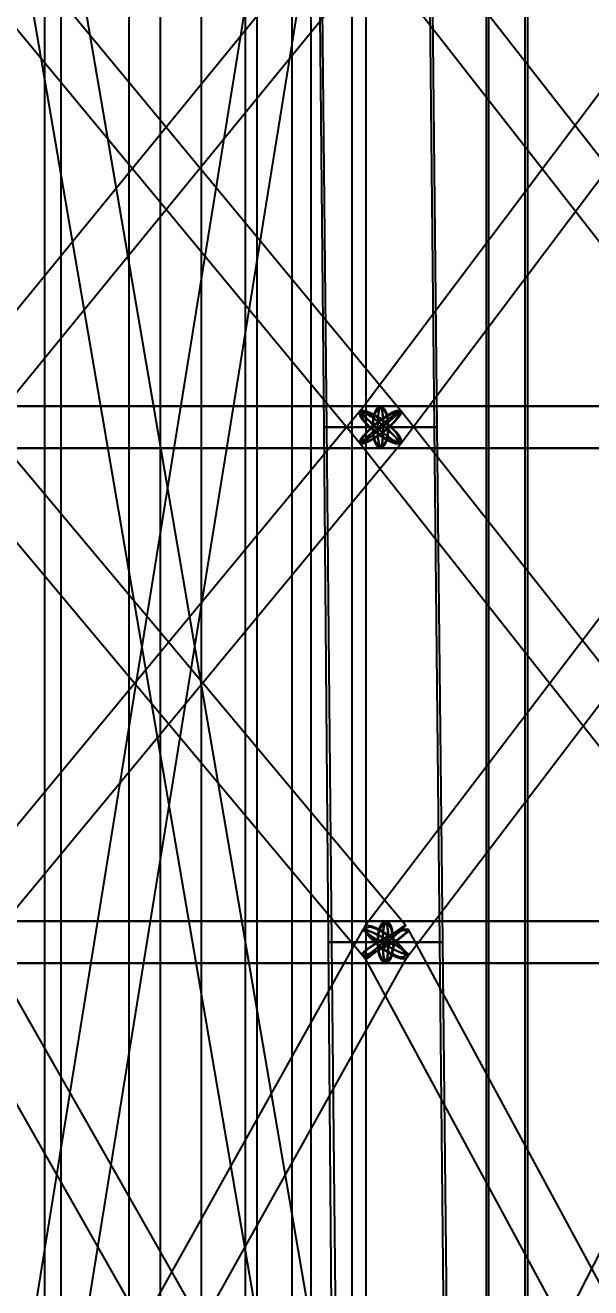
# Model space of a CAD drawing. Header units: millimetres. Extents: x -123812 to 252100, y -3000 to 639000.
# Drawn here: x 691 to 6183, y 306643 to 318903 of the extents above; entities that cross this region are included whole.
import ezdxf

# ---------------------------------------------------------------- set-up
doc = ezdxf.new("R2010")
doc.units = ezdxf.units.MM
for name, color, linetype, lineweight in [('D-STR-CORE', 7, 'Continuous', 25), ('D-STR-DIM', 7, 'Continuous', 13), ('D-STR-STRC', 7, 'Continuous', 25)]:
    doc.layers.add(name, color=color, linetype=linetype, lineweight=lineweight)
doc.styles.add('OpenSansCondensed-Light', font='OpenSansCondensed-Light.ttf')
doc.styles.add('TOWER_UNICODE', font='Arial Unicode.ttf')
doc.dimstyles.new('EZDXF', dxfattribs={"dimtxt": 0.25, "dimasz": 0.175, "dimexe": 0.375, "dimexo": 0.125, "dimgap": 0.1, "dimtad": 1, "dimlfac": 100, "dimzin": 12, "dimdsep": 46, "dimtxsty": 'OpenSansCondensed-Light', "dimblk": 'ARCHTICK', "dimcen": 2.5, "dimazin": 3, "dimtfac": 0.5, "dimtmove": 2, "dimatfit": 3})

# ---------------------------------------------------------------- blocks, each defined once
blk = doc.blocks.new('_ARCHTICK')
at = {"color": 0, "linetype": 'BYBLOCK', "const_width": 0.15}
blk.add_lwpolyline([(-0.5, -0.5), (0.5, 0.5)], dxfattribs=at)

msp = doc.modelspace()

# ---------------------------------------------------------------- linework, layer by layer
at = {"layer": 'D-STR-CORE'}
for points in [[(0, 100000), (0, 375000), (1035.3, 375000), (1035.3, 100000)], [(0, 100000), (0, 375000), (1035.3, 375000), (1035.3, 100000)], [(880, 100000), (880, 375000), (2000, 375000), (2000, 100000)], [(880, 100000), (880, 375000), (2000, 375000), (2000, 100000)], [(1700, 100000), (1700, 375000), (2828.4, 375000), (2828.4, 100000)], [(1700, 100000), (1700, 375000), (2828.4, 375000), (2828.4, 100000)], [(2404.2, 100000), (2404.2, 375000), (3464.1, 375000), (3464.1, 100000)], [(2404.2, 100000), (2404.2, 375000), (3464.1, 375000), (3464.1, 100000)], [(2944.5, 100000), (2944.5, 375000), (3863.7, 375000), (3863.7, 100000)], [(2944.5, 100000), (2944.5, 375000), (3863.7, 375000), (3863.7, 100000)], [(3284.1, 100000), (3284.1, 375000), (4000, 375000), (4000, 100000)], [(3284.1, 100000), (3284.1, 375000), (4000, 375000), (4000, 100000)]]:
    msp.add_lwpolyline(points, close=True, dxfattribs=at)
at = {"layer": 'D-STR-STRC'}
for points in [[(250.7, 299959.5), (4291.2, 324959.5), (4282.7, 324961.1), (4257.6, 324965.5), (4217.8, 324972.1), (4165.8, 324980.7), (4105.4, 324990.6), (4040.5, 325001.1), (3975.6, 325011.6), (3915.1, 325021.2), (3863.1, 325029.4), (3823.3, 325035.7), (3798.3, 325039.4), (3789.7, 325040.5), (-250.7, 300040.5)], [(4535.1, 300042.9), (250.4, 325042.9), (241.8, 325042.5), (216.8, 325039.3), (177, 325033.3), (125.2, 325025.1), (64.8, 325015.2), (0, 325004.2), (-64.8, 324993), (-125.2, 324982.2), (-177, 324972.7), (-216.8, 324965), (-241.8, 324959.7), (-250.4, 324957.1), (4034.4, 299957.1)], [(5572.6, 300000), (5572.6, 325000), (5565.6, 325012.7), (5545.3, 325024.5), (5513, 325034.6), (5471, 325042.4), (5421.9, 325047.2), (5369.4, 325048.9), (5316.8, 325047.2), (5267.8, 325042.4), (5225.7, 325034.6), (5193.4, 325024.5), (5173.1, 325012.7), (5166.2, 325000), (5166.2, 300000)], [(3893.5, 320156.8), (-197.3, 315156.8), (-188.9, 315140.6), (-167.6, 315114.8), (-134.9, 315081.2), (-93, 315042), (-44.8, 315000), (6.5, 314958), (57.3, 314918.8), (104.3, 314885.2), (144.1, 314859.4), (174.1, 314843.2), (192.3, 314837.6), (197.3, 314843.2), (4288.1, 319843.2)], [(-194.6, 319837.6), (3946.5, 314837.6), (3958.6, 314843.2), (3983.3, 314859.4), (4018.6, 314885.2), (4062.4, 314918.8), (4111.4, 314958), (4162.5, 315000), (4212.2, 315042), (4257, 315081.2), (4293.9, 315114.8), (4320.4, 315140.6), (4334.7, 315156.8), (4335.7, 315162.4), (194.6, 320162.4)], [(8199.8, 315156.8), (4290.6, 320156.8), (4274.5, 320162.4), (4245.9, 320156.8), (4206.8, 320140.6), (4159.7, 320114.8), (4108, 320081.2), (4055.1, 320042), (4004.6, 320000), (3959.9, 319958), (3924.2, 319918.8), (3899.9, 319885.2), (3888.6, 319859.4), (3891, 319843.2), (7800.2, 314843.2)], [(7704.1, 320156.8), (3942.4, 315156.8), (3934, 315140.6), (3939.7, 315114.8), (3959.2, 315081.2), (3991, 315042), (4033.1, 315000), (4082.6, 314958), (4136, 314918.8), (4189.8, 314885.2), (4240.2, 314859.4), (4283.9, 314843.2), (4317.9, 314837.6), (4339.8, 314843.2), (8101.5, 319843.2)], [(0, 314796.8), (4141.1, 314796.8), (4148, 314803.7), (4154.4, 314824), (4159.9, 314856.3), (4164.1, 314898.4), (4166.7, 314947.4), (4167.6, 315000), (4166.7, 315052.6), (4164.1, 315101.6), (4159.9, 315143.7), (4154.4, 315176), (4148, 315196.3), (4141.1, 315203.2), (0, 315203.2)], [(0, 314796.8), (4141.1, 314796.8), (4148, 314803.7), (4154.4, 314824), (4159.9, 314856.3), (4164.1, 314898.4), (4166.7, 314947.4), (4167.6, 315000), (4166.7, 315052.6), (4164.1, 315101.6), (4159.9, 315143.7), (4154.4, 315176), (4148, 315196.3), (4141.1, 315203.2), (0, 315203.2)], [(8000, 315203.2), (4141.1, 315203.2), (4121, 315196.3), (4102.2, 315176), (4086.1, 315143.7), (4073.8, 315101.6), (4066, 315052.6), (4063.3, 315000), (4066, 314947.4), (4073.8, 314898.4), (4086.1, 314856.3), (4102.2, 314824), (4121, 314803.7), (4141.1, 314796.8), (8000, 314796.8)], [(8000, 315203.2), (4141.1, 315203.2), (4121, 315196.3), (4102.2, 315176), (4086.1, 315143.7), (4073.8, 315101.6), (4066, 315052.6), (4063.3, 315000), (4066, 314947.4), (4073.8, 314898.4), (4086.1, 314856.3), (4102.2, 314824), (4121, 314803.7), (4141.1, 314796.8), (8000, 314796.8)], [(196.4, 309842.1), (4337.5, 314842.1), (4329.1, 314858.4), (4307.9, 314884.4), (4275.4, 314918.2), (4233.6, 314957.7), (4185.6, 315000), (4134.6, 315042.3), (4084, 315081.8), (4037.3, 315115.6), (3997.6, 315141.6), (3967.8, 315157.9), (3949.7, 315163.5), (3944.7, 315157.9), (-196.4, 310157.9)], [(-193.7, 314836.5), (3997, 309836.5), (4009.1, 309842.1), (4033.7, 309858.4), (4068.9, 309884.4), (4112.4, 309918.2), (4161.3, 309957.7), (4212.2, 310000), (4261.6, 310042.3), (4306.1, 310081.8), (4342.8, 310115.6), (4369.1, 310141.6), (4383.3, 310157.9), (4384.3, 310163.5), (193.7, 315163.5)], [(8294.7, 310157.9), (4340, 315157.9), (4323.9, 315163.5), (4295.3, 315157.9), (4256.2, 315141.6), (4209.3, 315115.6), (4157.7, 315081.7), (4105, 315042.3), (4054.7, 315000), (4010.4, 314957.7), (3974.9, 314918.3), (3950.8, 314884.4), (3939.6, 314858.4), (3942.2, 314842.1), (7896.9, 309842.1)], [(7802.1, 315157.9), (3993.8, 310157.9), (3985.4, 310141.6), (3991.1, 310115.6), (4010.4, 310081.7), (4042.1, 310042.3), (4084, 310000), (4133.2, 309957.7), (4186.4, 309918.3), (4240, 309884.4), (4290.3, 309858.4), (4333.9, 309842.1), (4367.7, 309836.5), (4389.6, 309842.1), (8197.9, 314842.1)], [(0, 309796.8), (4191.7, 309796.8), (4198.6, 309803.7), (4205, 309824), (4210.5, 309856.3), (4214.7, 309898.4), (4217.3, 309947.4), (4218.2, 310000), (4217.3, 310052.6), (4214.7, 310101.6), (4210.5, 310143.7), (4205, 310176), (4198.6, 310196.3), (4191.7, 310203.2), (0, 310203.2)], [(0, 309796.8), (4190.7, 309796.8), (4197.5, 309803.7), (4204, 309824), (4209.5, 309856.3), (4213.7, 309898.4), (4216.4, 309947.4), (4217.3, 310000), (4216.4, 310052.6), (4213.7, 310101.6), (4209.5, 310143.7), (4204, 310176), (4197.5, 310196.3), (4190.7, 310203.2), (0, 310203.2)], [(8095.8, 310203.2), (4190.7, 310203.2), (4170.5, 310196.3), (4151.7, 310176), (4135.6, 310143.7), (4123.3, 310101.6), (4115.5, 310052.6), (4112.8, 310000), (4115.5, 309947.4), (4123.3, 309898.4), (4135.6, 309856.3), (4151.7, 309824), (4170.5, 309803.7), (4190.7, 309796.8), (8095.8, 309796.8)], [(8097.9, 310203.2), (4191.7, 310203.2), (4171.6, 310196.3), (4152.9, 310176), (4136.8, 310143.7), (4124.4, 310101.6), (4116.7, 310052.6), (4114, 310000), (4116.7, 309947.4), (4124.4, 309898.4), (4136.8, 309856.3), (4152.9, 309824), (4171.6, 309803.7), (4191.7, 309796.8), (8097.9, 309796.8)], [(222, 302378.4), (4412.6, 309878.4), (4403.4, 309891), (4379.6, 309911), (4342.9, 309937.1), (4295.9, 309967.4), (4241.7, 310000), (4184, 310032.6), (4126.8, 310062.9), (4073.9, 310089), (4029, 310109), (3995.1, 310121.6), (3974.5, 310125.8), (3968.7, 310121.6), (-222, 302621.6)], [(4488.9, 302625.8), (220.2, 310125.8), (208.4, 310121.6), (182.4, 310109), (143.9, 310089), (95.7, 310062.9), (40.9, 310032.6), (-16.6, 310000), (-73, 309967.4), (-124.5, 309937.1), (-167.4, 309911), (-199, 309891), (-217, 309878.4), (-220.2, 309874.2), (4048.6, 302374.2)], [(8470.5, 302621.6), (4414.6, 310121.6), (4400.7, 310125.9), (4372.5, 310121.6), (4332, 310109.1), (4282, 310089), (4225.8, 310063), (4167.3, 310032.6), (4110.4, 310000), (4059.1, 309967.4), (4016.8, 309937), (3986.4, 309911), (3970.1, 309890.9), (3968.8, 309878.4), (8024.7, 302378.4)], [(4489.7, 302390.9), (8323.4, 309890.9), (8315.4, 309911), (8292.5, 309937), (8256.2, 309967.4), (8208.9, 310000), (8153.9, 310032.6), (8095, 310063), (8036.1, 310089), (7981.3, 310109.1), (7934.3, 310121.6), (7898.3, 310125.9), (7875.8, 310121.6), (7868.2, 310109.1), (4034.5, 302609.1)]]:
    msp.add_lwpolyline(points, dxfattribs=at)
for points in [[(5191.6, 300000), (5547.2, 300000), (5547.2, 325000), (5191.6, 325000)], [(5191.6, 300000), (5547.2, 300000), (5547.2, 325000), (5191.6, 325000)], [(3541.9, 320000), (3591.1, 315000), (4691.1, 315000), (4639.6, 320000)], [(3566.1, 320000), (3616, 315000), (4666.2, 315000), (4615.4, 320000)], [(-51.8, 314800), (7248.2, 314800), (7248.2, 315200), (-51.8, 315200)], [(-51.8, 314800), (7248.2, 314800), (7248.2, 315200), (-51.8, 315200)], [(4218.9, 315000), (4216.2, 314947.4), (4208.4, 314898.4), (4196.1, 314856.3), (4180, 314824), (4161.2, 314803.7), (4141.1, 314796.8), (4121, 314803.7), (4102.2, 314824), (4086.1, 314856.3), (4073.8, 314898.4), (4066, 314947.4), (4063.3, 315000), (4066, 315052.6), (4073.8, 315101.6), (4086.1, 315143.7), (4102.2, 315176), (4121, 315196.3), (4141.1, 315203.2), (4161.2, 315196.3), (4180, 315176), (4196.1, 315143.7), (4208.4, 315101.6), (4216.2, 315052.6)], [(4218.9, 315000), (4216.2, 314947.4), (4208.4, 314898.4), (4196.1, 314856.3), (4180, 314824), (4161.2, 314803.7), (4141.1, 314796.8), (4121, 314803.7), (4102.2, 314824), (4086.1, 314856.3), (4073.8, 314898.4), (4066, 314947.4), (4063.3, 315000), (4066, 315052.6), (4073.8, 315101.6), (4086.1, 315143.7), (4102.2, 315176), (4121, 315196.3), (4141.1, 315203.2), (4161.2, 315196.3), (4180, 315176), (4196.1, 315143.7), (4208.4, 315101.6), (4216.2, 315052.6)], [(4167.6, 315000), (4166.7, 314947.4), (4164.1, 314898.4), (4159.9, 314856.3), (4154.4, 314824), (4148, 314803.7), (4141.1, 314796.8), (4134.2, 314803.7), (4127.8, 314824), (4122.4, 314856.3), (4118.1, 314898.4), (4115.5, 314947.4), (4114.6, 315000), (4115.5, 315052.6), (4118.1, 315101.6), (4122.4, 315143.7), (4127.8, 315176), (4134.2, 315196.3), (4141.1, 315203.2), (4148, 315196.3), (4154.4, 315176), (4159.9, 315143.7), (4164.1, 315101.6), (4166.7, 315052.6)], [(4167.6, 315000), (4166.7, 314947.4), (4164.1, 314898.4), (4159.9, 314856.3), (4154.4, 314824), (4148, 314803.7), (4141.1, 314796.8), (4134.2, 314803.7), (4127.8, 314824), (4122.4, 314856.3), (4118.1, 314898.4), (4115.5, 314947.4), (4114.6, 315000), (4115.5, 315052.6), (4118.1, 315101.6), (4122.4, 315143.7), (4127.8, 315176), (4134.2, 315196.3), (4141.1, 315203.2), (4148, 315196.3), (4154.4, 315176), (4159.9, 315143.7), (4164.1, 315101.6), (4166.7, 315052.6)], [(4033.1, 315000), (4082.6, 314958), (4136, 314918.8), (4189.8, 314885.2), (4240.2, 314859.4), (4283.9, 314843.2), (4317.9, 314837.6), (4339.8, 314843.2), (4348.2, 314859.4), (4342.5, 314885.2), (4323, 314918.8), (4291.2, 314958), (4249.1, 315000), (4199.6, 315042), (4146.2, 315081.2), (4092.4, 315114.8), (4042, 315140.6), (3998.3, 315156.8), (3964.3, 315162.4), (3942.4, 315156.8), (3934, 315140.6), (3939.7, 315114.8), (3959.2, 315081.2), (3991, 315042)], [(4227.5, 315000), (4177.2, 314957.7), (4124.5, 314918.3), (4072.9, 314884.4), (4026, 314858.4), (3986.9, 314842.1), (3958.3, 314836.5), (3942.2, 314842.1), (3939.6, 314858.4), (3950.8, 314884.4), (3974.9, 314918.3), (4010.4, 314957.7), (4054.7, 315000), (4105, 315042.3), (4157.7, 315081.7), (4209.3, 315115.6), (4256.2, 315141.6), (4295.3, 315157.9), (4323.9, 315163.5), (4340, 315157.9), (4342.6, 315141.6), (4331.4, 315115.6), (4307.3, 315081.7), (4271.8, 315042.3)], [(4185.6, 315000), (4233.6, 314957.7), (4275.4, 314918.2), (4307.9, 314884.4), (4329.1, 314858.4), (4337.5, 314842.1), (4332.5, 314836.5), (4314.4, 314842.1), (4284.6, 314858.4), (4244.9, 314884.4), (4198.2, 314918.2), (4147.6, 314957.7), (4096.6, 315000), (4048.6, 315042.3), (4006.9, 315081.8), (3974.3, 315115.6), (3953.1, 315141.6), (3944.7, 315157.9), (3949.7, 315163.5), (3967.8, 315157.9), (3997.6, 315141.6), (4037.3, 315115.6), (4084, 315081.8), (4134.6, 315042.3)], [(4119.7, 315000), (4070, 314958), (4025.2, 314918.8), (3988.3, 314885.2), (3961.8, 314859.4), (3947.6, 314843.2), (3946.5, 314837.6), (3958.6, 314843.2), (3983.3, 314859.4), (4018.6, 314885.2), (4062.4, 314918.8), (4111.4, 314958), (4162.5, 315000), (4212.2, 315042), (4257, 315081.2), (4293.9, 315114.8), (4320.4, 315140.6), (4334.7, 315156.8), (4335.7, 315162.4), (4323.6, 315156.8), (4298.9, 315140.6), (4263.6, 315114.8), (4219.9, 315081.2), (4170.8, 315042)], [(4043.8, 315000), (4088.3, 314962.1), (4136.5, 314926.8), (4185, 314896.5), (4230.5, 314873.2), (4269.9, 314858.6), (4300.5, 314853.6), (4320.3, 314858.6), (4327.8, 314873.2), (4322.7, 314896.5), (4305.1, 314926.8), (4276.4, 314962.1), (4238.5, 315000), (4193.9, 315037.9), (4145.7, 315073.2), (4097.2, 315103.5), (4051.7, 315126.8), (4012.3, 315141.4), (3981.7, 315146.4), (3961.9, 315141.4), (3954.4, 315126.8), (3959.6, 315103.5), (3977.1, 315073.2), (4005.8, 315037.9)], [(4219, 315000), (4173.7, 314961.9), (4126.1, 314926.3), (4079.6, 314895.8), (4037.3, 314872.3), (4002.1, 314857.6), (3976.3, 314852.6), (3961.8, 314857.6), (3959.4, 314872.3), (3969.5, 314895.8), (3991.3, 314926.3), (4023.2, 314961.9), (4063.2, 315000), (4108.5, 315038.1), (4156.1, 315073.7), (4202.6, 315104.2), (4244.9, 315127.7), (4280.1, 315142.4), (4305.9, 315147.4), (4320.5, 315142.4), (4322.8, 315127.7), (4312.7, 315104.2), (4290.9, 315073.7), (4259, 315038.1)], [(4181.3, 315000), (4224.5, 314961.8), (4262.1, 314926.3), (4291.5, 314895.8), (4310.6, 314872.3), (4318.1, 314857.6), (4313.6, 314852.6), (4297.4, 314857.6), (4270.4, 314872.3), (4234.7, 314895.8), (4192.6, 314926.3), (4147, 314961.8), (4101, 315000), (4057.7, 315038.2), (4020.1, 315073.7), (3990.7, 315104.2), (3971.6, 315127.7), (3964.1, 315142.4), (3968.6, 315147.4), (3984.9, 315142.4), (4011.8, 315127.7), (4047.5, 315104.2), (4089.6, 315073.7), (4135.2, 315038.2)], [(4121.8, 315000), (4077, 314962.1), (4036.6, 314926.8), (4003.4, 314896.5), (3979.5, 314873.2), (3966.6, 314858.6), (3965.6, 314853.6), (3976.6, 314858.6), (3998.8, 314873.2), (4030.7, 314896.5), (4070.1, 314926.8), (4114.4, 314962.1), (4160.4, 315000), (4205.2, 315037.9), (4245.6, 315073.2), (4278.9, 315103.5), (4302.7, 315126.8), (4315.6, 315141.4), (4316.6, 315146.4), (4305.6, 315141.4), (4283.4, 315126.8), (4251.5, 315103.5), (4212.1, 315073.2), (4167.9, 315037.9)], [(4212.7, 315000), (4210.3, 314951.5), (4203.1, 314906.4), (4191.8, 314867.6), (4176.9, 314837.9), (4159.6, 314819.2), (4141.1, 314812.8), (4122.6, 314819.2), (4105.3, 314837.9), (4090.4, 314867.6), (4079.1, 314906.4), (4071.9, 314951.5), (4069.5, 315000), (4071.9, 315048.5), (4079.1, 315093.6), (4090.4, 315132.4), (4105.3, 315162.1), (4122.6, 315180.8), (4141.1, 315187.2), (4159.6, 315180.8), (4176.9, 315162.1), (4191.8, 315132.4), (4203.1, 315093.6), (4210.3, 315048.5)], [(4212.7, 315000), (4210.3, 314951.5), (4203.1, 314906.4), (4191.8, 314867.6), (4176.9, 314837.9), (4159.6, 314819.2), (4141.1, 314812.8), (4122.6, 314819.2), (4105.3, 314837.9), (4090.4, 314867.6), (4079.1, 314906.4), (4071.9, 314951.5), (4069.5, 315000), (4071.9, 315048.5), (4079.1, 315093.6), (4090.4, 315132.4), (4105.3, 315162.1), (4122.6, 315180.8), (4141.1, 315187.2), (4159.6, 315180.8), (4176.9, 315162.1), (4191.8, 315132.4), (4203.1, 315093.6), (4210.3, 315048.5)], [(4165.5, 315000), (4164.7, 314951.5), (4162.3, 314906.4), (4158.4, 314867.6), (4153.3, 314837.9), (4147.4, 314819.2), (4141.1, 314812.8), (4134.8, 314819.2), (4128.9, 314837.9), (4123.8, 314867.6), (4119.9, 314906.4), (4117.5, 314951.5), (4116.7, 315000), (4117.5, 315048.5), (4119.9, 315093.6), (4123.8, 315132.4), (4128.9, 315162.1), (4134.8, 315180.8), (4141.1, 315187.2), (4147.4, 315180.8), (4153.3, 315162.1), (4158.4, 315132.4), (4162.3, 315093.6), (4164.7, 315048.5)], [(4165.5, 315000), (4164.7, 314951.5), (4162.3, 314906.4), (4158.4, 314867.6), (4153.3, 314837.9), (4147.4, 314819.2), (4141.1, 314812.8), (4134.8, 314819.2), (4128.9, 314837.9), (4123.8, 314867.6), (4119.9, 314906.4), (4117.5, 314951.5), (4116.7, 315000), (4117.5, 315048.5), (4119.9, 315093.6), (4123.8, 315132.4), (4128.9, 315162.1), (4134.8, 315180.8), (4141.1, 315187.2), (4147.4, 315180.8), (4153.3, 315162.1), (4158.4, 315132.4), (4162.3, 315093.6), (4164.7, 315048.5)], [(3591.1, 315000), (3634.1, 310000), (4747.3, 310000), (4691.1, 315000)], [(4691.1, 315000), (4672.4, 315000), (4617.4, 315000), (4530, 315000), (4416.1, 315000), (4283.5, 315000), (4141.1, 315000), (3998.8, 315000), (3866.1, 315000), (3752.2, 315000), (3664.8, 315000), (3609.8, 315000), (3591.1, 315000), (3609.8, 315000), (3664.8, 315000), (3752.2, 315000), (3866.1, 315000), (3998.8, 315000), (4141.1, 315000), (4283.5, 315000), (4416.1, 315000), (4530, 315000), (4617.4, 315000), (4672.4, 315000)], [(3616, 315000), (3666.2, 310000), (4717.3, 310000), (4666.2, 315000)], [(4666.2, 315000), (4648.3, 315000), (4595.9, 315000), (4512.4, 315000), (4403.7, 315000), (4277, 315000), (4141.1, 315000), (4005.2, 315000), (3878.6, 315000), (3769.8, 315000), (3686.4, 315000), (3633.9, 315000), (3616, 315000), (3633.9, 315000), (3686.4, 315000), (3769.8, 315000), (3878.6, 315000), (4005.2, 315000), (4141.1, 315000), (4277, 315000), (4403.7, 315000), (4512.4, 315000), (4595.9, 315000), (4648.3, 315000)], [(-51.8, 309800), (7338.6, 309800), (7338.6, 310200), (-51.8, 310200)], [(-51.7, 309800), (7340.4, 309800), (7340.4, 310200), (-51.7, 310200)], [(4268.5, 310000), (4265.8, 309947.4), (4258.1, 309898.4), (4245.7, 309856.3), (4229.6, 309824), (4210.8, 309803.7), (4190.7, 309796.8), (4170.5, 309803.7), (4151.7, 309824), (4135.6, 309856.3), (4123.3, 309898.4), (4115.5, 309947.4), (4112.8, 310000), (4115.5, 310052.6), (4123.3, 310101.6), (4135.6, 310143.7), (4151.7, 310176), (4170.5, 310196.3), (4190.7, 310203.2), (4210.8, 310196.3), (4229.6, 310176), (4245.7, 310143.7), (4258.1, 310101.6), (4265.8, 310052.6)], [(4269.5, 310000), (4266.8, 309947.4), (4259, 309898.4), (4246.7, 309856.3), (4230.6, 309824), (4211.8, 309803.7), (4191.7, 309796.8), (4171.6, 309803.7), (4152.9, 309824), (4136.8, 309856.3), (4124.4, 309898.4), (4116.7, 309947.4), (4114, 310000), (4116.7, 310052.6), (4124.4, 310101.6), (4136.8, 310143.7), (4152.9, 310176), (4171.6, 310196.3), (4191.7, 310203.2), (4211.8, 310196.3), (4230.6, 310176), (4246.7, 310143.7), (4259, 310101.6), (4266.8, 310052.6)], [(4262.4, 310000), (4259.9, 309951.5), (4252.7, 309906.4), (4241.4, 309867.6), (4226.5, 309837.9), (4209.2, 309819.2), (4190.7, 309812.8), (4172.1, 309819.2), (4154.8, 309837.9), (4140, 309867.6), (4128.6, 309906.4), (4121.4, 309951.5), (4119, 310000), (4121.4, 310048.5), (4128.6, 310093.6), (4140, 310132.4), (4154.8, 310162.1), (4172.1, 310180.8), (4190.7, 310187.2), (4209.2, 310180.8), (4226.5, 310162.1), (4241.4, 310132.4), (4252.7, 310093.6), (4259.9, 310048.5)], [(4263.3, 310000), (4260.9, 309951.5), (4253.7, 309906.4), (4242.4, 309867.6), (4227.5, 309837.9), (4210.3, 309819.2), (4191.7, 309812.8), (4173.2, 309819.2), (4155.9, 309837.9), (4141.1, 309867.6), (4129.7, 309906.4), (4122.6, 309951.5), (4120.1, 310000), (4122.6, 310048.5), (4129.7, 310093.6), (4141.1, 310132.4), (4155.9, 310162.1), (4173.2, 310180.8), (4191.7, 310187.2), (4210.3, 310180.8), (4227.5, 310162.1), (4242.4, 310132.4), (4253.7, 310093.6), (4260.9, 310048.5)], [(4217.3, 310000), (4216.4, 309947.4), (4213.7, 309898.4), (4209.5, 309856.3), (4204, 309824), (4197.5, 309803.7), (4190.7, 309796.8), (4183.8, 309803.7), (4177.4, 309824), (4171.8, 309856.3), (4167.6, 309898.4), (4165, 309947.4), (4164.1, 310000), (4165, 310052.6), (4167.6, 310101.6), (4171.8, 310143.7), (4177.4, 310176), (4183.8, 310196.3), (4190.7, 310203.2), (4197.5, 310196.3), (4204, 310176), (4209.5, 310143.7), (4213.7, 310101.6), (4216.4, 310052.6)], [(4218.2, 310000), (4217.3, 309947.4), (4214.7, 309898.4), (4210.5, 309856.3), (4205, 309824), (4198.6, 309803.7), (4191.7, 309796.8), (4184.9, 309803.7), (4178.5, 309824), (4173, 309856.3), (4168.8, 309898.4), (4166.1, 309947.4), (4165.2, 310000), (4166.1, 310052.6), (4168.8, 310101.6), (4173, 310143.7), (4178.5, 310176), (4184.9, 310196.3), (4191.7, 310203.2), (4198.6, 310196.3), (4205, 310176), (4210.5, 310143.7), (4214.7, 310101.6), (4217.3, 310052.6)], [(4215.2, 310000), (4214.3, 309951.5), (4211.9, 309906.4), (4208, 309867.6), (4202.9, 309837.9), (4197, 309819.2), (4190.7, 309812.8), (4184.3, 309819.2), (4178.4, 309837.9), (4173.3, 309867.6), (4169.4, 309906.4), (4167, 309951.5), (4166.1, 310000), (4167, 310048.5), (4169.4, 310093.6), (4173.3, 310132.4), (4178.4, 310162.1), (4184.3, 310180.8), (4190.7, 310187.2), (4197, 310180.8), (4202.9, 310162.1), (4208, 310132.4), (4211.9, 310093.6), (4214.3, 310048.5)], [(4216.2, 310000), (4215.3, 309951.5), (4212.9, 309906.4), (4209, 309867.6), (4203.9, 309837.9), (4198, 309819.2), (4191.7, 309812.8), (4185.4, 309819.2), (4179.5, 309837.9), (4174.5, 309867.6), (4170.6, 309906.4), (4168.1, 309951.5), (4167.3, 310000), (4168.1, 310048.5), (4170.6, 310093.6), (4174.5, 310132.4), (4179.5, 310162.1), (4185.4, 310180.8), (4191.7, 310187.2), (4198, 310180.8), (4203.9, 310162.1), (4209, 310132.4), (4212.9, 310093.6), (4215.3, 310048.5)], [(4139.6, 310000), (4197.3, 309967.4), (4254.5, 309937.1), (4307.4, 309911), (4352.3, 309891), (4386.2, 309878.4), (4406.8, 309874.2), (4412.6, 309878.4), (4403.4, 309891), (4379.6, 309911), (4342.9, 309937.1), (4295.9, 309967.4), (4241.7, 310000), (4184, 310032.6), (4126.8, 310062.9), (4073.9, 310089), (4029, 310109), (3995.1, 310121.6), (3974.5, 310125.8), (3968.7, 310121.6), (3978, 310109), (4001.7, 310089), (4038.4, 310062.9), (4085.4, 310032.6)], [(4110.4, 310000), (4059.1, 309967.4), (4016.8, 309937), (3986.4, 309911), (3970.1, 309890.9), (3968.8, 309878.4), (3982.8, 309874.1), (4010.9, 309878.4), (4051.4, 309890.9), (4101.5, 309911), (4157.7, 309937), (4216.2, 309967.4), (4273.1, 310000), (4324.4, 310032.6), (4366.7, 310063), (4397, 310089), (4413.4, 310109.1), (4414.6, 310121.6), (4400.7, 310125.9), (4372.5, 310121.6), (4332, 310109.1), (4282, 310089), (4225.8, 310063), (4167.3, 310032.6)], [(4299.5, 310000), (4341.4, 309957.7), (4373.1, 309918.3), (4392.4, 309884.4), (4398, 309858.4), (4389.6, 309842.1), (4367.7, 309836.5), (4333.9, 309842.1), (4290.3, 309858.4), (4240, 309884.4), (4186.4, 309918.3), (4133.2, 309957.7), (4084, 310000), (4042.1, 310042.3), (4010.4, 310081.7), (3991.1, 310115.6), (3985.4, 310141.6), (3993.8, 310157.9), (4015.7, 310163.5), (4049.6, 310157.9), (4093.2, 310141.6), (4143.5, 310115.6), (4197, 310081.7), (4250.3, 310042.3)], [(4144.6, 310000), (4196.6, 309970.6), (4248.2, 309943.3), (4295.9, 309919.8), (4336.4, 309901.7), (4367, 309890.4), (4385.5, 309886.5), (4390.8, 309890.4), (4382.4, 309901.7), (4361, 309919.8), (4327.9, 309943.3), (4285.5, 309970.6), (4236.7, 310000), (4184.7, 310029.4), (4133.1, 310056.7), (4085.4, 310080.2), (4044.9, 310098.3), (4014.3, 310109.6), (3995.8, 310113.5), (3990.5, 310109.6), (3998.9, 310098.3), (4020.3, 310080.2), (4053.4, 310056.7), (4095.8, 310029.4)], [(4118.4, 310000), (4072.1, 309970.6), (4034, 309943.2), (4006.7, 309919.7), (3991.9, 309901.7), (3990.8, 309890.3), (4003.3, 309886.5), (4028.7, 309890.3), (4065.2, 309901.7), (4110.4, 309919.7), (4161, 309943.2), (4213.8, 309970.6), (4265.1, 310000), (4311.3, 310029.4), (4349.4, 310056.8), (4376.8, 310080.3), (4391.6, 310098.3), (4392.7, 310109.7), (4380.1, 310113.5), (4354.7, 310109.7), (4318.2, 310098.3), (4273.1, 310080.3), (4222.4, 310056.8), (4169.7, 310029.4)], [(4212.2, 310000), (4161.3, 309957.7), (4112.4, 309918.2), (4068.9, 309884.4), (4033.7, 309858.4), (4009.1, 309842.1), (3997, 309836.5), (3998, 309842.1), (4012.2, 309858.4), (4038.5, 309884.4), (4075.2, 309918.2), (4119.8, 309957.7), (4169.1, 310000), (4220, 310042.3), (4268.9, 310081.8), (4312.4, 310115.6), (4347.6, 310141.6), (4372.2, 310157.9), (4384.3, 310163.5), (4383.3, 310157.9), (4369.1, 310141.6), (4342.8, 310115.6), (4306.1, 310081.8), (4261.6, 310042.3)], [(4288.9, 310000), (4326.6, 309961.8), (4355.2, 309926.3), (4372.6, 309895.8), (4377.7, 309872.3), (4370.2, 309857.6), (4350.4, 309852.6), (4319.9, 309857.6), (4280.6, 309872.3), (4235.2, 309895.8), (4186.9, 309926.3), (4139, 309961.8), (4094.6, 310000), (4056.8, 310038.2), (4028.2, 310073.7), (4010.8, 310104.2), (4005.7, 310127.7), (4013.3, 310142.4), (4033, 310147.4), (4063.6, 310142.4), (4102.9, 310127.7), (4148.2, 310104.2), (4196.5, 310073.7), (4244.5, 310038.2)], [(4210.1, 310000), (4164.2, 309961.8), (4120.1, 309926.3), (4080.9, 309895.8), (4049.1, 309872.3), (4027, 309857.6), (4016, 309852.6), (4017, 309857.6), (4029.7, 309872.3), (4053.5, 309895.8), (4086.6, 309926.3), (4126.7, 309961.8), (4171.3, 310000), (4217.1, 310038.2), (4261.2, 310073.7), (4300.4, 310104.2), (4332.2, 310127.7), (4354.3, 310142.4), (4365.3, 310147.4), (4364.3, 310142.4), (4351.6, 310127.7), (4327.8, 310104.2), (4294.8, 310073.7), (4254.6, 310038.2)], [(3634.1, 310000), (3695.6, 302500), (4828.6, 302500), (4747.3, 310000)], [(4747.3, 310000), (4728.3, 310000), (4672.7, 310000), (4584.2, 310000), (4469, 310000), (4334.7, 310000), (4190.7, 310000), (4046.6, 310000), (3912.4, 310000), (3797.1, 310000), (3708.6, 310000), (3653, 310000), (3634.1, 310000), (3653, 310000), (3708.6, 310000), (3797.1, 310000), (3912.4, 310000), (4046.6, 310000), (4190.7, 310000), (4334.7, 310000), (4469, 310000), (4584.2, 310000), (4672.7, 310000), (4728.3, 310000)], [(3666.2, 310000), (3742.5, 302500), (4795.1, 302500), (4717.3, 310000)], [(4717.3, 310000), (4699.4, 310000), (4646.9, 310000), (4563.4, 310000), (4454.5, 310000), (4327.8, 310000), (4191.7, 310000), (4055.7, 310000), (3928.9, 310000), (3820.1, 310000), (3736.6, 310000), (3684.1, 310000), (3666.2, 310000), (3684.1, 310000), (3736.6, 310000), (3820.1, 310000), (3928.9, 310000), (4055.7, 310000), (4191.7, 310000), (4327.8, 310000), (4454.5, 310000), (4563.4, 310000), (4646.9, 310000), (4699.4, 310000)]]:
    msp.add_lwpolyline(points, close=True, dxfattribs=at)

# ---------------------------------------------------------------- dimensions: what is measured, and where the dimension line sits
at = {"layer": 'D-STR-DIM'}
for base, p2 in [((187000, 0), (0, 450000)), ((250000, 0), (0, 375000)), ((124000, 0), (0, 350000))]:
    msp.add_linear_dim(base=base, p1=(0, 0), p2=p2, angle=90, dimstyle='EZDXF', override={"dimtxt": 8400, "dimasz": 3750, "dimexe": 2100, "dimexo": 1800, "dimgap": 2100, "dimtad": 1, "dimdec": 0, "dimlfac": 1, "dimlunit": 2, "dimtxsty": 'TOWER_UNICODE', "dimclrd": 7, "dimclre": 7, "dimclrt": 7}, dxfattribs=at).render()

doc.saveas('drawing.dxf')
